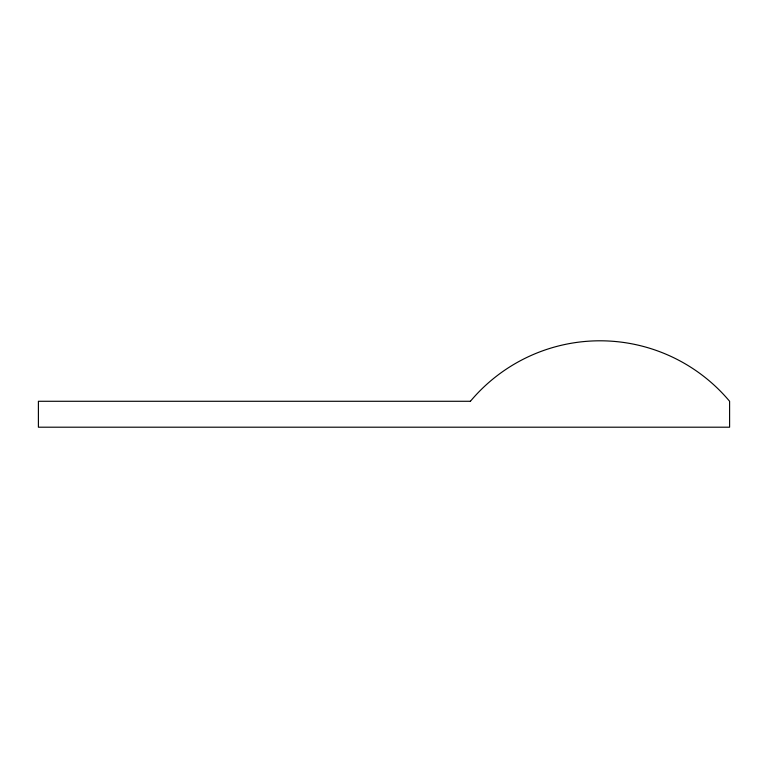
<?xml version="1.0" encoding="UTF-8"?>
<svg xmlns="http://www.w3.org/2000/svg" width="768" height="768" viewBox="0 0 768 768"><rect width="100%" height="100%" fill="white"/><g stroke="black" fill="none" stroke-linecap="round" stroke-linejoin="round"><path stroke-width="1.15" d="M470.4 401.28L38.4 401.28L38.4 427.2L729.6 427.2L729.6 401.28A169.094 169.094 0 0 0 470.4 401.28"/></g></svg>
